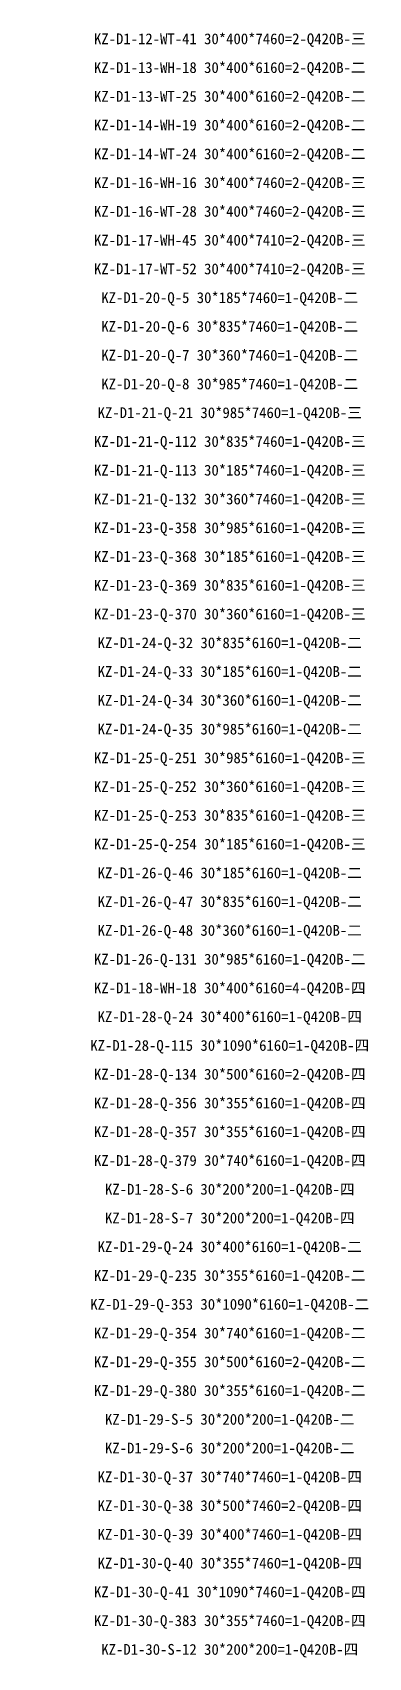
# Model space of a CAD drawing. Header units: millimetres. Extents: x 432021 to 740255325, y -4502358683 to 220992.
# Drawn here: x 624327999 to 740255325, y -1123886156 to -562890130 of the extents above; entities that cross this region are included whole.
import ezdxf
from ezdxf.enums import TextEntityAlignment as Align

# ---------------------------------------------------------------- set-up
doc = ezdxf.new("R2010")
doc.units = ezdxf.units.MM
doc.styles.add('黑体', font='simhei.ttf', dxfattribs={"height": 1})

msp = doc.modelspace()

# ---------------------------------------------------------------- texts
at = {"color": 7, "style": '黑体'}
for s, height, p in [('KZ-D1-12-WT-41 30*400*7460=2-Q420B-三', 3723357.709, (692403185.9, -565065888)), ('KZ-D1-13-WH-18 30*400*6160=2-Q420B-二', 3723357.709, (692403185.9, -574994841.9)), ('KZ-D1-13-WT-25 30*400*6160=2-Q420B-二', 3723357.709, (692403185.9, -584923795.8)), ('KZ-D1-14-WH-19 30*400*6160=2-Q420B-二', 3723357.709, (692403185.9, -594852749.7)), ('KZ-D1-3-Q-352 30*355*7460=1-Q420B-三', 3342.166, (624368611, -601703168.6)), ('KZ-D1-14-WT-24 30*400*6160=2-Q420B-二', 3723357.709, (692403185.9, -604781703.6)), ('KZ-D1-16-WH-16 30*400*7460=2-Q420B-三', 3723357.709, (692403185.9, -614710657.5)), ('KZ-D1-16-WT-28 30*400*7460=2-Q420B-三', 3723357.709, (692403185.9, -624639611.3)), ('KZ-D1-17-WH-45 30*400*7410=2-Q420B-三', 3723357.709, (692403185.9, -634568565.2)), ('KZ-D1-17-WT-52 30*400*7410=2-Q420B-三', 3723357.709, (692403185.9, -644497519.1)), ('KZ-D1-20-Q-5 30*185*7460=1-Q420B-二', 3723357.709, (692403185.9, -654426473)), ('KZ-D1-20-Q-6 30*835*7460=1-Q420B-二', 3723357.709, (692403185.9, -664355426.9)), ('KZ-D1-20-Q-7 30*360*7460=1-Q420B-二', 3723357.709, (692403185.9, -674284380.8)), ('KZ-D1-20-Q-8 30*985*7460=1-Q420B-二', 3723357.709, (692403185.9, -684213334.7)), ('KZ-D1-21-Q-21 30*985*7460=1-Q420B-三', 3723357.709, (692403185.9, -694142288.6)), ('KZ-D1-21-Q-112 30*835*7460=1-Q420B-三', 3723357.709, (692403185.9, -704071242.5)), ('KZ-D1-21-Q-113 30*185*7460=1-Q420B-三', 3723357.709, (692403185.9, -714000196.4)), ('KZ-D1-3-S-14 30*200*200=1-Q420B-三', 3342.166, (624368611, -713108699.7)), ('KZ-D1-21-Q-132 30*360*7460=1-Q420B-三', 3723357.709, (692403185.9, -723929150.3)), ('KZ-D1-23-Q-358 30*985*6160=1-Q420B-三', 3723357.709, (692403185.9, -733858104.1)), ('KZ-D1-23-Q-368 30*185*6160=1-Q420B-三', 3723357.709, (692403185.9, -743787058)), ('KZ-D1-23-Q-369 30*835*6160=1-Q420B-三', 3723357.709, (692403185.9, -753716011.9)), ('KZ-D1-23-Q-370 30*360*6160=1-Q420B-三', 3723357.709, (692403185.9, -763644965.8)), ('KZ-D1-24-Q-32 30*835*6160=1-Q420B-二', 3723357.709, (692403185.9, -773573919.7)), ('KZ-D1-24-Q-33 30*185*6160=1-Q420B-二', 3723357.709, (692403185.9, -783502873.6)), ('KZ-D1-24-Q-34 30*360*6160=1-Q420B-二', 3723357.709, (692403185.9, -793431827.5)), ('KZ-D1-24-Q-35 30*985*6160=1-Q420B-二', 3723357.709, (692403185.9, -803360781.4)), ('KZ-D1-25-Q-251 30*985*6160=1-Q420B-三', 3723357.709, (692403185.9, -813289735.3)), ('KZ-D1-3-S-15 30*200*200=1-Q420B-三', 3342.166, (624368611, -824514230.8)), ('KZ-D1-25-Q-252 30*360*6160=1-Q420B-三', 3723357.709, (692403185.9, -823218689.2)), ('KZ-D1-25-Q-253 30*835*6160=1-Q420B-三', 3723357.709, (692403185.9, -833147643.1)), ('KZ-D1-25-Q-254 30*185*6160=1-Q420B-三', 3723357.709, (692403185.9, -843076597)), ('KZ-D1-26-Q-46 30*185*6160=1-Q420B-二', 3723357.709, (692403185.9, -853005550.8)), ('KZ-D1-26-Q-47 30*835*6160=1-Q420B-二', 3723357.709, (692403185.9, -862934504.7)), ('KZ-D1-26-Q-48 30*360*6160=1-Q420B-二', 3723357.709, (692403185.9, -872863458.6)), ('KZ-D1-26-Q-131 30*985*6160=1-Q420B-二', 3723357.709, (692403185.9, -882792412.5)), ('KZ-D1-18-WH-18 30*400*6160=4-Q420B-四', 3723357.709, (692403185.9, -892721366.4)), ('KZ-D1-28-Q-24 30*400*6160=1-Q420B-四', 3723357.709, (692403185.9, -902650320.3)), ('KZ-D1-28-Q-115 30*1090*6160=1-Q420B-四', 3723357.709, (692403185.9, -912579274.2)), ('KZ-D1-28-Q-134 30*500*6160=2-Q420B-四', 3723357.709, (692403185.9, -922508228.1)), ('KZ-D1-28-Q-356 30*355*6160=1-Q420B-四', 3723357.709, (692403185.9, -932437182)), ('KZ-D1-4-WH-36 30*300*7860=2-Q420B-二', 3342.166, (624368611, -935919761.9)), ('KZ-D1-28-Q-357 30*355*6160=1-Q420B-四', 3723357.709, (692403185.9, -942366135.9)), ('KZ-D1-28-Q-379 30*740*6160=1-Q420B-四', 3723357.709, (692403185.9, -952295089.8)), ('KZ-D1-28-S-6 30*200*200=1-Q420B-四', 3723357.709, (692403185.9, -962224043.7)), ('KZ-D1-28-S-7 30*200*200=1-Q420B-四', 3723357.709, (692403185.9, -972152997.5)), ('KZ-D1-29-Q-24 30*400*6160=1-Q420B-二', 3723357.709, (692403185.9, -982081951.4)), ('KZ-D1-29-Q-235 30*355*6160=1-Q420B-二', 3723357.709, (692403185.9, -992010905.3)), ('KZ-D1-29-Q-353 30*1090*6160=1-Q420B-二', 3723357.709, (692403185.9, -1001939859.2)), ('KZ-D1-29-Q-354 30*740*6160=1-Q420B-二', 3723357.709, (692403185.9, -1011868813.1)), ('KZ-D1-29-Q-355 30*500*6160=2-Q420B-二', 3723357.709, (692403185.9, -1021797767)), ('KZ-D1-29-Q-380 30*355*6160=1-Q420B-二', 3723357.709, (692403185.9, -1031726720.9)), ('KZ-D1-29-S-5 30*200*200=1-Q420B-二', 3723357.709, (692403185.9, -1041655674.8)), ('KZ-D1-4-WH-36 30*340*7860=1-Q420B-二', 3342.166, (624368611, -1047325293)), ('KZ-D1-29-S-6 30*200*200=1-Q420B-二', 3723357.709, (692403185.9, -1051584628.7)), ('KZ-D1-30-Q-37 30*740*7460=1-Q420B-四', 3723357.709, (692403185.9, -1061513582.6)), ('KZ-D1-30-Q-38 30*500*7460=2-Q420B-四', 3723357.709, (692403185.9, -1071442536.5)), ('KZ-D1-30-Q-39 30*400*7460=1-Q420B-四', 3723357.709, (692403185.9, -1081371490.4)), ('KZ-D1-30-Q-40 30*355*7460=1-Q420B-四', 3723357.709, (692403185.9, -1091300444.2)), ('KZ-D1-30-Q-41 30*1090*7460=1-Q420B-四', 3723357.709, (692403185.9, -1101229398.1)), ('KZ-D1-30-Q-383 30*355*7460=1-Q420B-四', 3723357.709, (692403185.9, -1111158352)), ('KZ-D1-30-S-12 30*200*200=1-Q420B-四', 3723357.709, (692403185.9, -1121087305.9))]:
    msp.add_text(s, height=height, dxfattribs=at).set_placement(p, align=Align.MIDDLE_CENTER)

doc.saveas('drawing.dxf')
